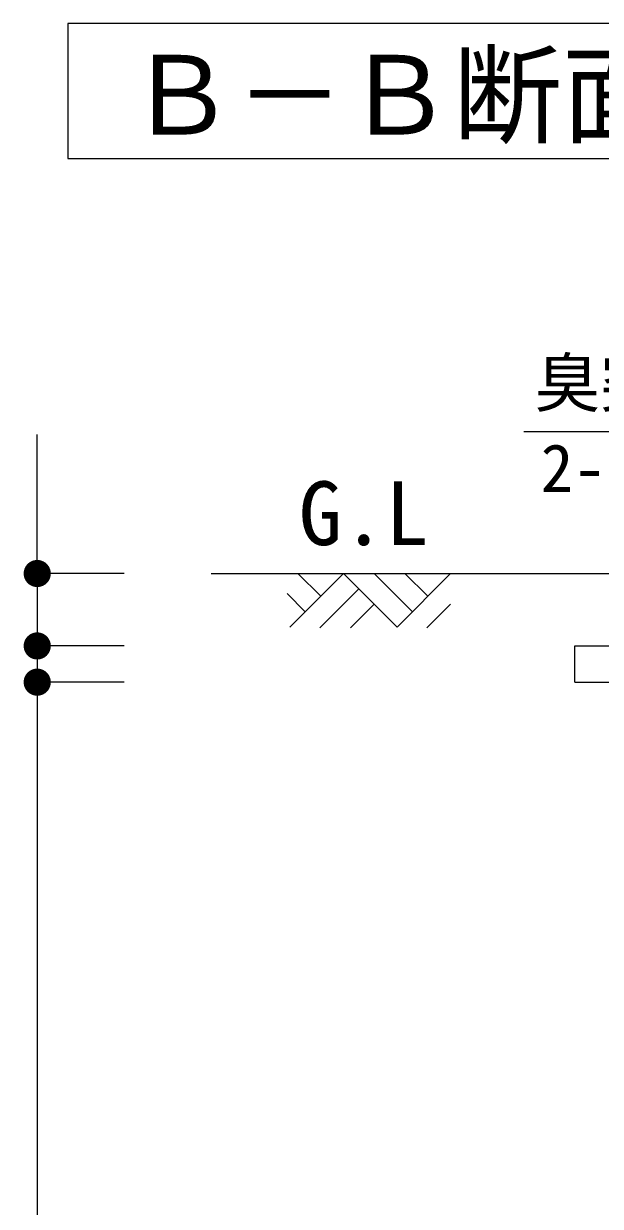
# Model space of a CAD drawing. Units: millimetres, scale not verified. Extents: x -22790 to 8910, y -6308 to 6308.
# Drawn here: x -298 to 498, y -2224 to -591 of the extents above; entities that cross this region are included whole.
import ezdxf
from ezdxf.enums import TextEntityAlignment as Align

# ---------------------------------------------------------------- set-up
doc = ezdxf.new("R2010")
doc.units = ezdxf.units.MM
doc.header["$LTSCALE"] = 30
for name, color, linetype, lineweight in [('0-1_空気管', 3, 'Continuous', 25), ('0-2_機器', 3, 'Continuous', 25), ('0-4_躯体', 4, 'Continuous', 25), ('0-F_00クル-フ-6寸法', 132, 'Continuous', 25)]:
    doc.layers.add(name, color=color, linetype=linetype, lineweight=lineweight)
doc.styles.add('ＭＳ ゴシック', font='')
doc.styles.get('ＭＳ ゴシック').set_extended_font_data('MS Gothic')

msp = doc.modelspace()

# ---------------------------------------------------------------- linework, layer by layer
at = {"layer": '0-1_空気管'}
for p, q in [((677.19, -1154.78), (392.19, -1154.78)), ((143.1, -1350.36), (69.21, -1424.24)), ((111.64, -1381.81), (80.18, -1350.36)), ((216.98, -1424.24), (143.1, -1350.36)), ((238.19, -1403.03), (185.52, -1350.36)), ((290.86, -1350.36), (216.98, -1424.24)), ((259.41, -1381.81), (227.95, -1350.36)), ((90.42, -1403.03), (65.41, -1378.01)), ((164.31, -1371.57), (110.52, -1425.36)), ((185.52, -1392.78), (152.95, -1425.36)), ((290.86, -1392.78), (258.29, -1425.36))]:
    msp.add_line(p, q, dxfattribs=at)
at = {"layer": '0-2_機器', "color": 2}
for p, q in [((-39.71, -1350.32), (1910.39, -1350.32)), ((462.47, -1500.32), (462.47, -1450.32)), ((462.47, -1450.32), (797.6, -1450.32)), ((462.47, -1500.32), (797.6, -1500.32))]:
    msp.add_line(p, q, dxfattribs=at)
at = {"layer": '0-4_躯体', "color": 3}
msp.add_lwpolyline([(2044.48, -777.53), (2044.48, -591.22), (-237.11, -591.22), (-237.11, -777.53)], close=True, dxfattribs=at)
at = {"layer": '0-F_00クル-フ-6寸法', "color": 4}
for p, q in [((-279.56, -1350.32), (-279.56, -1158.51)), ((-159.56, -1350.32), (-279.56, -1350.32)), ((-279.56, -1350.32), (-279.56, -1450.32)), ((-159.56, -1450.32), (-279.56, -1450.32)), ((-159.56, -1450.32), (-279.56, -1450.32)), ((-279.56, -1450.32), (-279.56, -1500.32)), ((-159.56, -1500.32), (-279.56, -1500.32)), ((-159.56, -1500.32), (-279.56, -1500.32)), ((-279.56, -1500.32), (-279.56, -3230.32))]:
    msp.add_line(p, q, dxfattribs=at)
at = {"layer": '0-F_00クル-フ-6寸法'}
for points in [[(-279.56, -1350.32), (-295.39, -1340.28), (-294, -1338.37)], [(-279.56, -1350.32), (-294, -1338.37), (-292.39, -1336.65)], [(-279.56, -1350.32), (-292.39, -1336.65), (-290.58, -1335.15)], [(-279.56, -1350.32), (-290.58, -1335.15), (-288.59, -1333.89)], [(-279.56, -1350.32), (-288.59, -1333.89), (-286.46, -1332.89)], [(-279.56, -1350.32), (-286.46, -1332.89), (-284.22, -1332.16)], [(-279.56, -1350.32), (-284.22, -1332.16), (-281.91, -1331.72)], [(-279.56, -1350.32), (-281.91, -1331.72), (-279.56, -1331.57)], [(-279.56, -1350.32), (-279.56, -1331.57), (-277.21, -1331.72)], [(-279.56, -1350.32), (-277.21, -1331.72), (-274.89, -1332.16)], [(-279.56, -1350.32), (-274.89, -1332.16), (-272.65, -1332.89)], [(-279.56, -1350.32), (-272.65, -1332.89), (-270.52, -1333.89)], [(-279.56, -1350.32), (-270.52, -1333.89), (-268.53, -1335.15)], [(-279.56, -1350.32), (-268.53, -1335.15), (-266.72, -1336.65)], [(-279.56, -1350.32), (-266.72, -1336.65), (-265.11, -1338.37)], [(-279.56, -1350.32), (-265.11, -1338.37), (-263.72, -1340.28)], [(-279.56, -1350.32), (-298.27, -1349.14), (-297.97, -1346.81)], [(-279.56, -1350.32), (-298.27, -1351.5), (-298.27, -1349.14)], [(-279.56, -1350.32), (-297.97, -1353.84), (-298.27, -1351.5)], [(-279.56, -1350.32), (-297.97, -1346.81), (-297.39, -1344.53)], [(-279.56, -1350.32), (-297.39, -1356.12), (-297.97, -1353.84)], [(-279.56, -1350.32), (-297.39, -1344.53), (-296.52, -1342.34)], [(-279.56, -1350.32), (-296.52, -1358.31), (-297.39, -1356.12)], [(-279.56, -1350.32), (-296.52, -1342.34), (-295.39, -1340.28)], [(-279.56, -1350.32), (-295.39, -1360.37), (-296.52, -1358.31)], [(-279.56, -1350.32), (-294, -1362.27), (-295.39, -1360.37)], [(-279.56, -1350.32), (-292.39, -1363.99), (-294, -1362.27)], [(-279.56, -1350.32), (-290.58, -1365.49), (-292.39, -1363.99)], [(-279.56, -1350.32), (-288.59, -1366.75), (-290.58, -1365.49)], [(-279.56, -1350.32), (-286.46, -1367.76), (-288.59, -1366.75)], [(-279.56, -1350.32), (-284.22, -1368.48), (-286.46, -1367.76)], [(-279.56, -1350.32), (-281.91, -1368.92), (-284.22, -1368.48)], [(-279.56, -1350.32), (-279.56, -1369.07), (-281.91, -1368.92)], [(-279.56, -1350.32), (-263.72, -1340.28), (-262.59, -1342.34)], [(-279.56, -1350.32), (-262.59, -1342.34), (-261.72, -1344.53)], [(-279.56, -1350.32), (-261.72, -1344.53), (-261.14, -1346.81)], [(-279.56, -1350.32), (-261.14, -1346.81), (-260.84, -1349.14)], [(-279.56, -1350.32), (-260.84, -1349.14), (-260.84, -1351.5)], [(-279.56, -1350.32), (-277.21, -1368.92), (-279.56, -1369.07)], [(-279.56, -1350.32), (-274.89, -1368.48), (-277.21, -1368.92)], [(-279.56, -1350.32), (-272.65, -1367.76), (-274.89, -1368.48)], [(-279.56, -1350.32), (-270.52, -1366.75), (-272.65, -1367.76)], [(-279.56, -1350.32), (-268.53, -1365.49), (-270.52, -1366.75)], [(-279.56, -1350.32), (-266.72, -1363.99), (-268.53, -1365.49)], [(-279.56, -1350.32), (-265.11, -1362.27), (-266.72, -1363.99)], [(-279.56, -1350.32), (-263.72, -1360.37), (-265.11, -1362.27)], [(-279.56, -1350.32), (-262.59, -1358.31), (-263.72, -1360.37)], [(-279.56, -1350.32), (-261.72, -1356.12), (-262.59, -1358.31)], [(-279.56, -1350.32), (-261.14, -1353.84), (-261.72, -1356.12)], [(-279.56, -1350.32), (-260.84, -1351.5), (-261.14, -1353.84)], [(-279.56, -1450.32), (-294, -1438.37), (-292.39, -1436.65)], [(-279.56, -1450.32), (-294, -1438.37), (-292.39, -1436.65)], [(-279.56, -1450.32), (-292.39, -1436.65), (-290.58, -1435.15)], [(-279.56, -1450.32), (-292.39, -1436.65), (-290.58, -1435.15)], [(-279.56, -1450.32), (-290.58, -1435.15), (-288.59, -1433.89)], [(-279.56, -1450.32), (-290.58, -1435.15), (-288.59, -1433.89)], [(-279.56, -1450.32), (-288.59, -1433.89), (-286.46, -1432.89)], [(-279.56, -1450.32), (-288.59, -1433.89), (-286.46, -1432.89)], [(-279.56, -1450.32), (-286.46, -1432.89), (-284.22, -1432.16)], [(-279.56, -1450.32), (-286.46, -1432.89), (-284.22, -1432.16)], [(-279.56, -1450.32), (-284.22, -1432.16), (-281.91, -1431.72)], [(-279.56, -1450.32), (-284.22, -1432.16), (-281.91, -1431.72)], [(-279.56, -1450.32), (-281.91, -1431.72), (-279.56, -1431.57)], [(-279.56, -1450.32), (-281.91, -1431.72), (-279.56, -1431.57)], [(-279.56, -1450.32), (-279.56, -1431.57), (-277.21, -1431.72)], [(-279.56, -1450.32), (-279.56, -1431.57), (-277.21, -1431.72)], [(-279.56, -1450.32), (-277.21, -1431.72), (-274.89, -1432.16)], [(-279.56, -1450.32), (-277.21, -1431.72), (-274.89, -1432.16)], [(-279.56, -1450.32), (-274.89, -1432.16), (-272.65, -1432.89)], [(-279.56, -1450.32), (-274.89, -1432.16), (-272.65, -1432.89)], [(-279.56, -1450.32), (-272.65, -1432.89), (-270.52, -1433.89)], [(-279.56, -1450.32), (-272.65, -1432.89), (-270.52, -1433.89)], [(-279.56, -1450.32), (-270.52, -1433.89), (-268.53, -1435.15)], [(-279.56, -1450.32), (-270.52, -1433.89), (-268.53, -1435.15)], [(-279.56, -1450.32), (-268.53, -1435.15), (-266.72, -1436.65)], [(-279.56, -1450.32), (-268.53, -1435.15), (-266.72, -1436.65)], [(-279.56, -1450.32), (-266.72, -1436.65), (-265.11, -1438.37)], [(-279.56, -1450.32), (-266.72, -1436.65), (-265.11, -1438.37)], [(-279.56, -1450.32), (-298.27, -1449.14), (-297.97, -1446.81)], [(-279.56, -1450.32), (-298.27, -1449.14), (-297.97, -1446.81)], [(-279.56, -1450.32), (-298.27, -1451.5), (-298.27, -1449.14)], [(-279.56, -1450.32), (-298.27, -1451.5), (-298.27, -1449.14)], [(-279.56, -1450.32), (-297.97, -1453.84), (-298.27, -1451.5)], [(-279.56, -1450.32), (-297.97, -1453.84), (-298.27, -1451.5)], [(-279.56, -1450.32), (-297.97, -1446.81), (-297.39, -1444.53)], [(-279.56, -1450.32), (-297.97, -1446.81), (-297.39, -1444.53)], [(-279.56, -1450.32), (-297.39, -1456.12), (-297.97, -1453.84)], [(-279.56, -1450.32), (-297.39, -1456.12), (-297.97, -1453.84)], [(-279.56, -1450.32), (-297.39, -1444.53), (-296.52, -1442.34)], [(-279.56, -1450.32), (-297.39, -1444.53), (-296.52, -1442.34)], [(-279.56, -1450.32), (-296.52, -1458.31), (-297.39, -1456.12)], [(-279.56, -1450.32), (-296.52, -1458.31), (-297.39, -1456.12)], [(-279.56, -1450.32), (-296.52, -1442.34), (-295.39, -1440.28)], [(-279.56, -1450.32), (-296.52, -1442.34), (-295.39, -1440.28)], [(-279.56, -1450.32), (-295.39, -1460.37), (-296.52, -1458.31)], [(-279.56, -1450.32), (-295.39, -1460.37), (-296.52, -1458.31)], [(-279.56, -1450.32), (-295.39, -1440.28), (-294, -1438.37)], [(-279.56, -1450.32), (-295.39, -1440.28), (-294, -1438.37)], [(-279.56, -1450.32), (-294, -1462.27), (-295.39, -1460.37)], [(-279.56, -1450.32), (-294, -1462.27), (-295.39, -1460.37)], [(-279.56, -1450.32), (-292.39, -1463.99), (-294, -1462.27)], [(-279.56, -1450.32), (-292.39, -1463.99), (-294, -1462.27)], [(-279.56, -1450.32), (-290.58, -1465.49), (-292.39, -1463.99)], [(-279.56, -1450.32), (-290.58, -1465.49), (-292.39, -1463.99)], [(-279.56, -1450.32), (-288.59, -1466.75), (-290.58, -1465.49)], [(-279.56, -1450.32), (-288.59, -1466.75), (-290.58, -1465.49)], [(-279.56, -1450.32), (-286.46, -1467.76), (-288.59, -1466.75)], [(-279.56, -1450.32), (-286.46, -1467.76), (-288.59, -1466.75)], [(-279.56, -1450.32), (-284.22, -1468.48), (-286.46, -1467.76)], [(-279.56, -1450.32), (-284.22, -1468.48), (-286.46, -1467.76)], [(-279.56, -1450.32), (-281.91, -1468.92), (-284.22, -1468.48)], [(-279.56, -1450.32), (-281.91, -1468.92), (-284.22, -1468.48)], [(-279.56, -1450.32), (-279.56, -1469.07), (-281.91, -1468.92)], [(-279.56, -1450.32), (-279.56, -1469.07), (-281.91, -1468.92)], [(-279.56, -1450.32), (-265.11, -1438.37), (-263.72, -1440.28)], [(-279.56, -1450.32), (-265.11, -1438.37), (-263.72, -1440.28)], [(-279.56, -1450.32), (-263.72, -1440.28), (-262.59, -1442.34)], [(-279.56, -1450.32), (-263.72, -1440.28), (-262.59, -1442.34)], [(-279.56, -1450.32), (-262.59, -1442.34), (-261.72, -1444.53)], [(-279.56, -1450.32), (-262.59, -1442.34), (-261.72, -1444.53)], [(-279.56, -1450.32), (-261.72, -1444.53), (-261.14, -1446.81)], [(-279.56, -1450.32), (-261.72, -1444.53), (-261.14, -1446.81)], [(-279.56, -1450.32), (-261.14, -1446.81), (-260.84, -1449.14)], [(-279.56, -1450.32), (-261.14, -1446.81), (-260.84, -1449.14)], [(-279.56, -1450.32), (-260.84, -1449.14), (-260.84, -1451.5)], [(-279.56, -1450.32), (-260.84, -1449.14), (-260.84, -1451.5)], [(-279.56, -1450.32), (-277.21, -1468.92), (-279.56, -1469.07)], [(-279.56, -1450.32), (-274.89, -1468.48), (-277.21, -1468.92)], [(-279.56, -1450.32), (-272.65, -1467.76), (-274.89, -1468.48)], [(-279.56, -1450.32), (-270.52, -1466.75), (-272.65, -1467.76)], [(-279.56, -1450.32), (-268.53, -1465.49), (-270.52, -1466.75)], [(-279.56, -1450.32), (-266.72, -1463.99), (-268.53, -1465.49)], [(-279.56, -1450.32), (-265.11, -1462.27), (-266.72, -1463.99)], [(-279.56, -1450.32), (-263.72, -1460.37), (-265.11, -1462.27)], [(-279.56, -1450.32), (-262.59, -1458.31), (-263.72, -1460.37)], [(-279.56, -1450.32), (-261.72, -1456.12), (-262.59, -1458.31)], [(-279.56, -1450.32), (-261.14, -1453.84), (-261.72, -1456.12)], [(-279.56, -1450.32), (-260.84, -1451.5), (-261.14, -1453.84)], [(-279.56, -1450.32), (-277.21, -1468.92), (-279.56, -1469.07)], [(-279.56, -1450.32), (-274.89, -1468.48), (-277.21, -1468.92)], [(-279.56, -1450.32), (-272.65, -1467.76), (-274.89, -1468.48)], [(-279.56, -1450.32), (-270.52, -1466.75), (-272.65, -1467.76)], [(-279.56, -1450.32), (-268.53, -1465.49), (-270.52, -1466.75)], [(-279.56, -1450.32), (-266.72, -1463.99), (-268.53, -1465.49)], [(-279.56, -1450.32), (-265.11, -1462.27), (-266.72, -1463.99)], [(-279.56, -1450.32), (-263.72, -1460.37), (-265.11, -1462.27)], [(-279.56, -1450.32), (-262.59, -1458.31), (-263.72, -1460.37)], [(-279.56, -1450.32), (-261.72, -1456.12), (-262.59, -1458.31)], [(-279.56, -1450.32), (-261.14, -1453.84), (-261.72, -1456.12)], [(-279.56, -1450.32), (-260.84, -1451.5), (-261.14, -1453.84)], [(-279.56, -1500.32), (-292.39, -1486.65), (-290.58, -1485.15)], [(-279.56, -1500.32), (-292.39, -1486.65), (-290.58, -1485.15)], [(-279.56, -1500.32), (-290.58, -1485.15), (-288.59, -1483.89)], [(-279.56, -1500.32), (-290.58, -1485.15), (-288.59, -1483.89)], [(-279.56, -1500.32), (-288.59, -1483.89), (-286.46, -1482.89)], [(-279.56, -1500.32), (-288.59, -1483.89), (-286.46, -1482.89)], [(-279.56, -1500.32), (-286.46, -1482.89), (-284.22, -1482.16)], [(-279.56, -1500.32), (-286.46, -1482.89), (-284.22, -1482.16)], [(-279.56, -1500.32), (-284.22, -1482.16), (-281.91, -1481.72)], [(-279.56, -1500.32), (-284.22, -1482.16), (-281.91, -1481.72)], [(-279.56, -1500.32), (-281.91, -1481.72), (-279.56, -1481.57)], [(-279.56, -1500.32), (-281.91, -1481.72), (-279.56, -1481.57)], [(-279.56, -1500.32), (-279.56, -1481.57), (-277.21, -1481.72)], [(-279.56, -1500.32), (-279.56, -1481.57), (-277.21, -1481.72)], [(-279.56, -1500.32), (-277.21, -1481.72), (-274.89, -1482.16)], [(-279.56, -1500.32), (-277.21, -1481.72), (-274.89, -1482.16)], [(-279.56, -1500.32), (-274.89, -1482.16), (-272.65, -1482.89)], [(-279.56, -1500.32), (-274.89, -1482.16), (-272.65, -1482.89)], [(-279.56, -1500.32), (-272.65, -1482.89), (-270.52, -1483.89)], [(-279.56, -1500.32), (-272.65, -1482.89), (-270.52, -1483.89)], [(-279.56, -1500.32), (-270.52, -1483.89), (-268.53, -1485.15)], [(-279.56, -1500.32), (-270.52, -1483.89), (-268.53, -1485.15)], [(-279.56, -1500.32), (-268.53, -1485.15), (-266.72, -1486.65)], [(-279.56, -1500.32), (-268.53, -1485.15), (-266.72, -1486.65)], [(-279.56, -1500.32), (-298.27, -1499.14), (-297.97, -1496.81)], [(-279.56, -1500.32), (-298.27, -1499.14), (-297.97, -1496.81)], [(-279.56, -1500.32), (-298.27, -1501.5), (-298.27, -1499.14)], [(-279.56, -1500.32), (-298.27, -1501.5), (-298.27, -1499.14)], [(-279.56, -1500.32), (-297.97, -1503.84), (-298.27, -1501.5)], [(-279.56, -1500.32), (-297.97, -1503.84), (-298.27, -1501.5)], [(-279.56, -1500.32), (-297.97, -1496.81), (-297.39, -1494.53)], [(-279.56, -1500.32), (-297.97, -1496.81), (-297.39, -1494.53)], [(-279.56, -1500.32), (-297.39, -1506.12), (-297.97, -1503.84)], [(-279.56, -1500.32), (-297.39, -1506.12), (-297.97, -1503.84)], [(-279.56, -1500.32), (-297.39, -1494.53), (-296.52, -1492.34)], [(-279.56, -1500.32), (-297.39, -1494.53), (-296.52, -1492.34)], [(-279.56, -1500.32), (-296.52, -1508.31), (-297.39, -1506.12)], [(-279.56, -1500.32), (-296.52, -1508.31), (-297.39, -1506.12)], [(-279.56, -1500.32), (-296.52, -1492.34), (-295.39, -1490.28)], [(-279.56, -1500.32), (-296.52, -1492.34), (-295.39, -1490.28)], [(-279.56, -1500.32), (-295.39, -1510.37), (-296.52, -1508.31)], [(-279.56, -1500.32), (-295.39, -1510.37), (-296.52, -1508.31)], [(-279.56, -1500.32), (-295.39, -1490.28), (-294, -1488.37)], [(-279.56, -1500.32), (-295.39, -1490.28), (-294, -1488.37)], [(-279.56, -1500.32), (-294, -1512.27), (-295.39, -1510.37)], [(-279.56, -1500.32), (-294, -1512.27), (-295.39, -1510.37)], [(-279.56, -1500.32), (-294, -1488.37), (-292.39, -1486.65)], [(-279.56, -1500.32), (-294, -1488.37), (-292.39, -1486.65)], [(-279.56, -1500.32), (-292.39, -1513.99), (-294, -1512.27)], [(-279.56, -1500.32), (-292.39, -1513.99), (-294, -1512.27)], [(-279.56, -1500.32), (-290.58, -1515.49), (-292.39, -1513.99)], [(-279.56, -1500.32), (-290.58, -1515.49), (-292.39, -1513.99)], [(-279.56, -1500.32), (-288.59, -1516.75), (-290.58, -1515.49)], [(-279.56, -1500.32), (-288.59, -1516.75), (-290.58, -1515.49)], [(-279.56, -1500.32), (-286.46, -1517.76), (-288.59, -1516.75)], [(-279.56, -1500.32), (-286.46, -1517.76), (-288.59, -1516.75)], [(-279.56, -1500.32), (-284.22, -1518.48), (-286.46, -1517.76)], [(-279.56, -1500.32), (-284.22, -1518.48), (-286.46, -1517.76)], [(-279.56, -1500.32), (-281.91, -1518.92), (-284.22, -1518.48)], [(-279.56, -1500.32), (-281.91, -1518.92), (-284.22, -1518.48)], [(-279.56, -1500.32), (-279.56, -1519.07), (-281.91, -1518.92)], [(-279.56, -1500.32), (-279.56, -1519.07), (-281.91, -1518.92)], [(-279.56, -1500.32), (-266.72, -1486.65), (-265.11, -1488.37)], [(-279.56, -1500.32), (-266.72, -1486.65), (-265.11, -1488.37)], [(-279.56, -1500.32), (-265.11, -1488.37), (-263.72, -1490.28)], [(-279.56, -1500.32), (-265.11, -1488.37), (-263.72, -1490.28)], [(-279.56, -1500.32), (-263.72, -1490.28), (-262.59, -1492.34)], [(-279.56, -1500.32), (-263.72, -1490.28), (-262.59, -1492.34)], [(-279.56, -1500.32), (-262.59, -1492.34), (-261.72, -1494.53)], [(-279.56, -1500.32), (-262.59, -1492.34), (-261.72, -1494.53)], [(-279.56, -1500.32), (-261.72, -1494.53), (-261.14, -1496.81)], [(-279.56, -1500.32), (-261.72, -1494.53), (-261.14, -1496.81)], [(-279.56, -1500.32), (-261.14, -1496.81), (-260.84, -1499.14)], [(-279.56, -1500.32), (-261.14, -1496.81), (-260.84, -1499.14)], [(-279.56, -1500.32), (-260.84, -1499.14), (-260.84, -1501.5)], [(-279.56, -1500.32), (-260.84, -1499.14), (-260.84, -1501.5)], [(-279.56, -1500.32), (-277.21, -1518.92), (-279.56, -1519.07)], [(-279.56, -1500.32), (-274.89, -1518.48), (-277.21, -1518.92)], [(-279.56, -1500.32), (-272.65, -1517.76), (-274.89, -1518.48)], [(-279.56, -1500.32), (-270.52, -1516.75), (-272.65, -1517.76)], [(-279.56, -1500.32), (-268.53, -1515.49), (-270.52, -1516.75)], [(-279.56, -1500.32), (-266.72, -1513.99), (-268.53, -1515.49)], [(-279.56, -1500.32), (-265.11, -1512.27), (-266.72, -1513.99)], [(-279.56, -1500.32), (-263.72, -1510.37), (-265.11, -1512.27)], [(-279.56, -1500.32), (-262.59, -1508.31), (-263.72, -1510.37)], [(-279.56, -1500.32), (-261.72, -1506.12), (-262.59, -1508.31)], [(-279.56, -1500.32), (-261.14, -1503.84), (-261.72, -1506.12)], [(-279.56, -1500.32), (-260.84, -1501.5), (-261.14, -1503.84)], [(-279.56, -1500.32), (-277.21, -1518.92), (-279.56, -1519.07)], [(-279.56, -1500.32), (-274.89, -1518.48), (-277.21, -1518.92)], [(-279.56, -1500.32), (-272.65, -1517.76), (-274.89, -1518.48)], [(-279.56, -1500.32), (-270.52, -1516.75), (-272.65, -1517.76)], [(-279.56, -1500.32), (-268.53, -1515.49), (-270.52, -1516.75)], [(-279.56, -1500.32), (-266.72, -1513.99), (-268.53, -1515.49)], [(-279.56, -1500.32), (-265.11, -1512.27), (-266.72, -1513.99)], [(-279.56, -1500.32), (-263.72, -1510.37), (-265.11, -1512.27)], [(-279.56, -1500.32), (-262.59, -1508.31), (-263.72, -1510.37)], [(-279.56, -1500.32), (-261.72, -1506.12), (-262.59, -1508.31)], [(-279.56, -1500.32), (-261.14, -1503.84), (-261.72, -1506.12)], [(-279.56, -1500.32), (-260.84, -1501.5), (-261.14, -1503.84)]]:
    msp.add_solid(points, dxfattribs=at)

# ---------------------------------------------------------------- texts
at = {"layer": '0-1_空気管', "color": 4, "style": 'ＭＳ ゴシック'}
for s, height, p in [('臭突口', 65.98, (407.19, -1139.78)), ('2-φ65', 65.98, (415.33, -1257.42)), ('G.L', 87.98, (81.28, -1337.47))]:
    msp.add_text(s, height=height, dxfattribs=at).set_placement(p, align=Align.BOTTOM_LEFT)
at = {"layer": '0-4_躯体', "style": 'ＭＳ ゴシック'}
msp.add_text('Ｂ－Ｂ断面配筋図', height=110, dxfattribs=at).set_placement((-155.86, -777.5), align=Align.BOTTOM_LEFT)

doc.saveas('drawing.dxf')
